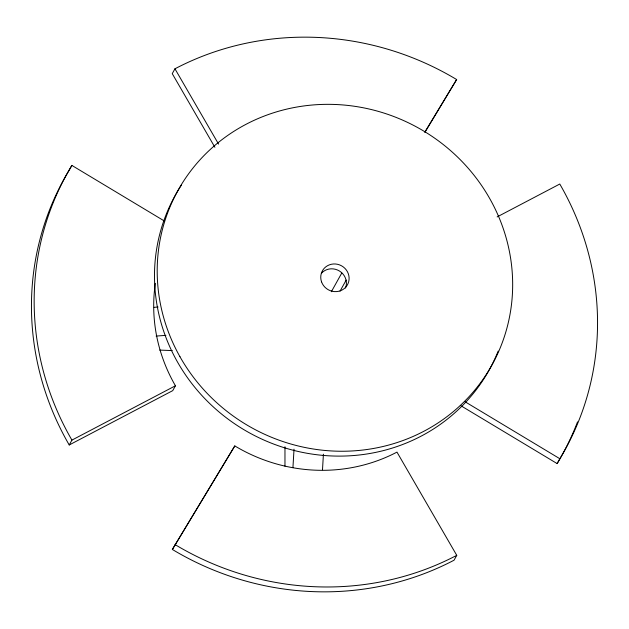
<?xml version="1.0" encoding="UTF-8"?>
<svg xmlns="http://www.w3.org/2000/svg" width="629" height="629" viewBox="0 0 629 629"><rect width="100%" height="100%" fill="white"/><g stroke="black" fill="none" stroke-linecap="round" stroke-linejoin="round"><path stroke-width="0.94" d="M292.933 467.661L294.026 449.169M322.504 469.761L323.416 454.193M164.46 221.07L71.863 165.411L69.159 170.27A284.693 271.814 29.1 0 0 69.221 444.97L172.731 390.64L175.436 385.781A163.886 156.472 29.1 0 1 155.355 283.341M425.078 132.066L456.646 79.545A284.693 271.814 29.1 0 0 174.948 68.797L172.244 73.656L214.882 147.272M69.221 444.97L71.926 440.111A284.693 271.814 29.1 0 1 71.863 165.411M172.354 549.455L234.806 445.922A163.886 156.472 29.1 0 0 396.97 452.109L456.756 555.344L454.052 560.203A284.693 271.814 29.1 0 1 172.354 549.455L234.806 445.922M331.349 291.746L341.806 272.962M340.014 291.18L346.194 280.078M460.334 405.406L557.137 463.589L559.841 458.73A284.693 271.814 29.1 0 0 559.779 184.03L497.154 216.903M424.748 132.224L456.646 79.545M71.926 440.111L175.436 385.781M154.168 307.322L158.076 307.038M156.126 336.067L165.899 335.359M159.695 350.094L172.307 350.581M464.729 401.554L559.841 458.73M174.948 68.797L218.57 144.104M284.968 446.747L284.968 466.199M498.16 351.124A179.627 171.505 29.1 0 1 252.976 434.757A179.627 171.505 29.1 0 1 181.427 185.123M321.466 273.222A14.341 13.689 29.1 0 1 339.463 271.028A14.341 13.689 29.1 0 1 345.502 288.051M456.756 555.344A284.693 271.814 29.1 0 1 175.059 544.596M577.532 421.886A284.693 271.814 29.1 0 1 557.137 463.589M179.965 356.729A179.627 171.505 29.1 0 0 487.797 372.085A179.627 171.505 29.1 0 0 337.026 104.563A179.627 171.505 29.1 0 0 179.965 356.729M321.545 281.855A14.341 13.689 29.1 0 0 345.691 287.225A14.341 13.689 29.1 0 0 337.561 264.298A14.341 13.689 29.1 0 0 321.545 281.855"/></g></svg>
